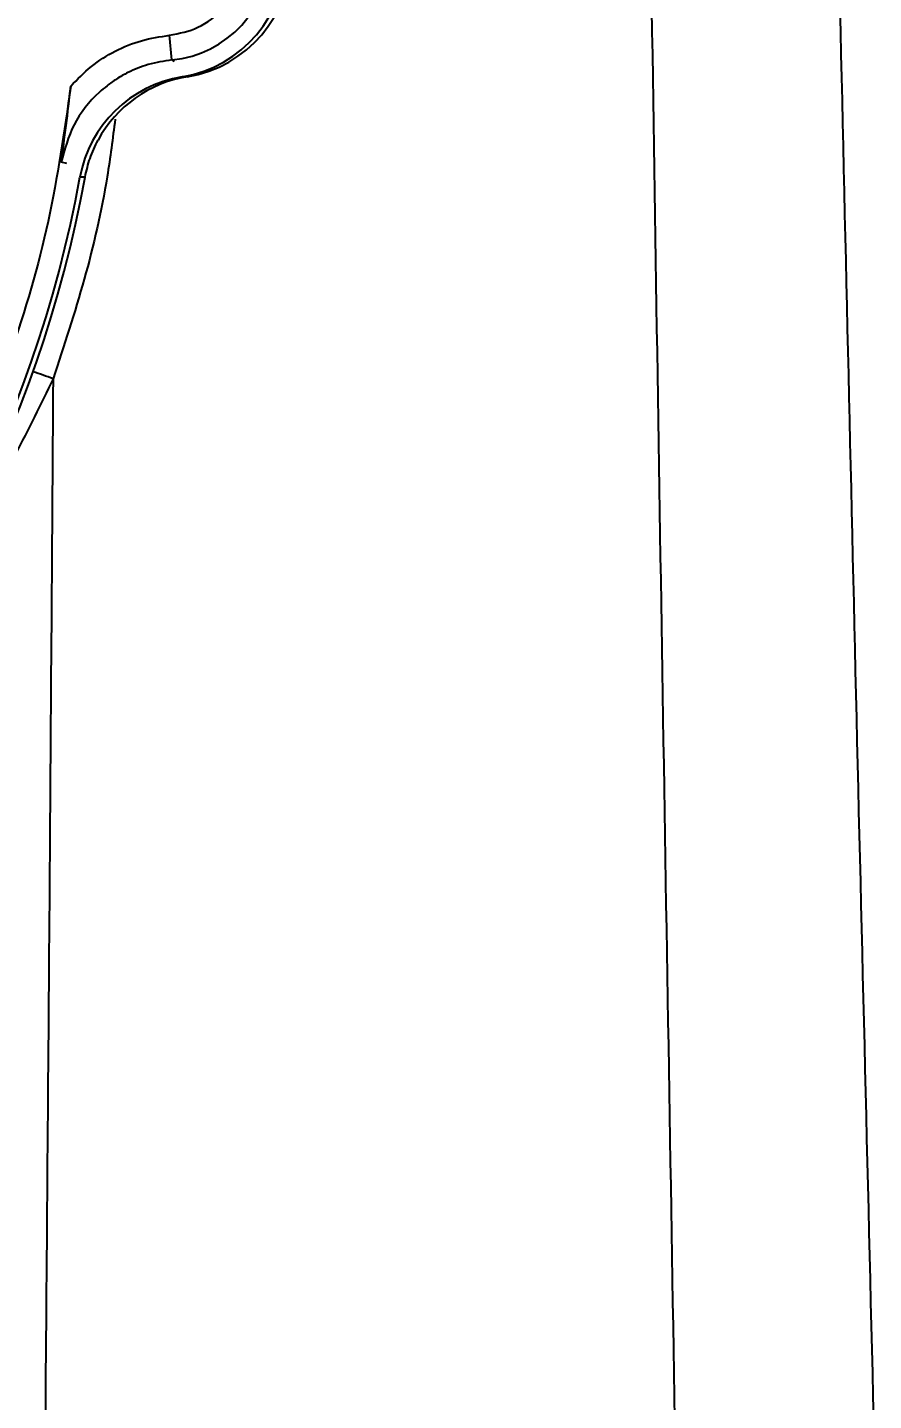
# Model space of a CAD drawing. Header units: millimetres. Extents: x 10469 to 13094, y 11322 to 13178.
# Drawn here: x 11223.7 to 11291.9, y 12612.1 to 12722.7 of the extents above; entities that cross this region are included whole.
import ezdxf

# ---------------------------------------------------------------- set-up
doc = ezdxf.new("R2010")
doc.units = ezdxf.units.MM
doc.layers.add('AM_5', color=3, linetype='Continuous', lineweight=25)
doc.styles.add('SLDTEXTSTYLE1', font='txt.shx', dxfattribs={"width": 0.7, "bigfont": 'gbcbig.shx'})
doc.dimstyles.new('SLDDIMSTYLE12$0', dxfattribs={"dimtxt": 12, "dimasz": 10, "dimexe": 0, "dimexo": 0.0625, "dimgap": 0.875, "dimtad": 1, "dimdec": 1, "dimlfac": 1.8, "dimrnd": 1e-09, "dimzin": 12, "dimdsep": 46, "dimtxsty": 'SLDTEXTSTYLE1', "dimcen": 0.09, "dimdle": 8.16, "dimclrd": 3, "dimclre": 3, "dimadec": 0, "dimazin": 3, "dimtfac": 1, "dimtdec": 1, "dimtofl": 0, "dimtmove": 0, "dimatfit": 3, "dimfxl": 0, "dimfrac": 2, "dimtolj": 1, "dimlwd": 5, "dimlwe": 5, "dimarcsym": 0})

# ---------------------------------------------------------------- blocks, each defined once
blk = doc.blocks.new('*D10')
at = {"layer": 'AM_5', "color": 3, "lineweight": 5, "transparency": 16777216}
blk.add_line((11237.8, 12944.4), (10843.4, 12944.4), dxfattribs=at)
at = {"layer": 'AM_5', "color": 3, "linetype": 'Continuous', "lineweight": 5, "transparency": 16777216}
for p, q in [((10843.4, 12934.4), (10843.4, 12620.62)), ((11249.48, 12610.62), (10843.4, 12610.62))]:
    blk.add_line(p, q, dxfattribs=at)
at = {"layer": 'AM_5', "color": 3, "transparency": 16777216}
for points in [[(10841.73, 12934.4), (10845.07, 12934.4), (10843.4, 12944.4)], [(10841.73, 12620.62), (10845.07, 12620.62), (10843.4, 12610.62)]]:
    blk.add_solid(points, dxfattribs=at)
at = {"layer": 'Defpoints', "color": 0, "transparency": 16777216}
for p in [(11237.86, 12944.4), (10843.4, 12610.62), (11249.54, 12610.62)]:
    blk.add_point(p, dxfattribs=at)
at = {"layer": 'AM_5', "color": 0, "transparency": 16777216, "insert": (10828.81, 12777.51), "char_height": 12, "attachment_point": 5, "rotation": 90, "style": 'SLDTEXTSTYLE1'}
blk.add_mtext('\\A1;{\\H2.28571x;335}', dxfattribs=at)

msp = doc.modelspace()

# ---------------------------------------------------------------- linework, layer by layer
at = {"color": 7, "linetype": 'Continuous', "lineweight": 25}
for p, q in [((11235.341, 12720.079), (11235.153, 12722.07)), ((11235.561, 12719.948), (11235.341, 12720.079)), ((11236.58, 12718.73), (11236.164, 12718.73)), ((11226.883, 12711.741), (11226.423, 12711.847)), ((11228.353, 12710.653), (11227.937, 12710.653))]:
    msp.add_line(p, q, dxfattribs=at)
for centre, radius, start, end in [((11234.556, 12728.58), 9.98, 279.27074, 80.72926), ((11234.973, 12728.58), 9.98, 279.27074, 80.72926), ((11234.52, 12728.755), 8.715, 275.40246, 84.59754), ((11237.775, 12708.861), 10, 99.26996, 169.67431), ((11238.191, 12708.861), 10, 99.26957, 151.59845), ((11129.559, 12728.577), 99.998, 280.32817, 349.67428), ((11129.975, 12728.577), 99.998, 280.32817, 349.67428), ((11215.215, 12667.042), 29.324, 68.90583, 72.24634)]:
    msp.add_arc(centre, radius, start, end, dxfattribs=at)
for points, knots in [([(11275.865, 12610.58), (11275.526, 12630.673), (11274.855, 12670.382), (11274.233, 12710.091), (11273.925, 12729.707)], [0, 0, 0, 0, 0.50602862, 1, 1, 1, 1]), ([(11289.027, 12729.707), (11289.476, 12710.091), (11290.385, 12670.382), (11291.364, 12630.673), (11291.86, 12610.58)], [0, 0, 0, 0, 0.4939776, 1, 1, 1, 1]), ([(11235.153, 12722.07), (11235.942, 12722.227), (11237.578, 12722.552), (11239.557, 12724.148), (11240.709, 12725.694), (11240.862, 12726.661), (11240.882, 12726.786)], [0, 0, 0, 0, 0.3027449, 0.6273546, 0.9519642, 1, 1, 1, 1]), ([(11227.194, 12717.966), (11227.728, 12718.519), (11228.793, 12719.62), (11230.75, 12720.84), (11232.878, 12721.726), (11234.393, 12721.955), (11235.153, 12722.07)], [0, 0, 0, 0, 0.250755, 0.4999887, 0.7492331, 1, 1, 1, 1]), ([(11235.341, 12720.079), (11234.7, 12719.982), (11233.477, 12719.798), (11231.997, 12719.196), (11230.909, 12718.581), (11230.142, 12718.039), (11228.855, 12716.944), (11227.275, 12714.985), (11226.703, 12712.878), (11226.423, 12711.847)], [0, 0, 0, 0, 0.1490594, 0.2844868, 0.3652537, 0.4374076, 0.5004523, 0.7554677, 1, 1, 1, 1]), ([(11226.423, 12711.847), (11226.56, 12712.818), (11226.833, 12714.751), (11227.074, 12716.898), (11227.194, 12717.966)], [0, 0, 0, 0, 0.5024427, 1, 1, 1, 1]), ([(11230.772, 12715.309), (11230.574, 12713.759), (11230.022, 12709.417), (11228.407, 12702.398), (11226.648, 12697.067), (11225.768, 12694.401)], [0, 0, 0, 0, 0.21727215, 0.60864142, 1, 1, 1, 1]), ([(11228.353, 12710.653), (11228.469, 12711.16), (11228.644, 12711.926), (11229.032, 12712.905), (11229.274, 12713.379), (11229.395, 12713.617)], [0, 0, 0, 0, 0.4935547, 0.7459691, 1, 1, 1, 1]), ([(11225.768, 12694.401), (11224.784, 12692.363), (11222.802, 12688.257), (11219.566, 12682.881), (11217.085, 12679.116), (11215.852, 12677.452), (11215.574, 12677.077)], [0, 0, 0, 0, 0.33510972, 0.67518099, 0.92692177, 1, 1, 1, 1]), ([(11225.768, 12694.401), (11225.672, 12680.333), (11225.481, 12652.393), (11225.254, 12624.452), (11225.141, 12610.58)], [0, 0, 0, 0, 0.5034857, 1, 1, 1, 1])]:
    msp.add_open_spline(points, degree=3, knots=knots, dxfattribs=at)
msp.add_open_spline([(11227.194, 12717.966), (11226.67, 12714.314), (11225.622, 12707.011), (11222.502, 12696.368), (11218.294, 12686.125), (11212.939, 12676.424), (11206.534, 12667.385), (11199.153, 12659.123), (11190.891, 12651.742), (11181.852, 12645.337), (11172.151, 12639.982), (11161.908, 12635.774), (11151.265, 12632.654), (11143.962, 12631.606), (11140.31, 12631.082)], degree=3, dxfattribs=at)

# ---------------------------------------------------------------- dimensions: what is measured, and where the dimension line sits
at = {"layer": 'AM_5'}
dim = msp.add_linear_dim(base=(10843.402, 12610.615), p1=(11237.864, 12944.401), p2=(11249.539, 12610.615), angle=90, text='{\\H2.28571x;335}', dimstyle='SLDDIMSTYLE12$0', override={"dimlfac": 1}, dxfattribs=at)
dim.commit()
dim.dimension.update_dxf_attribs({"geometry": '*D10', "text_midpoint": (10828.812, 12777.508)})

doc.saveas('drawing.dxf')
